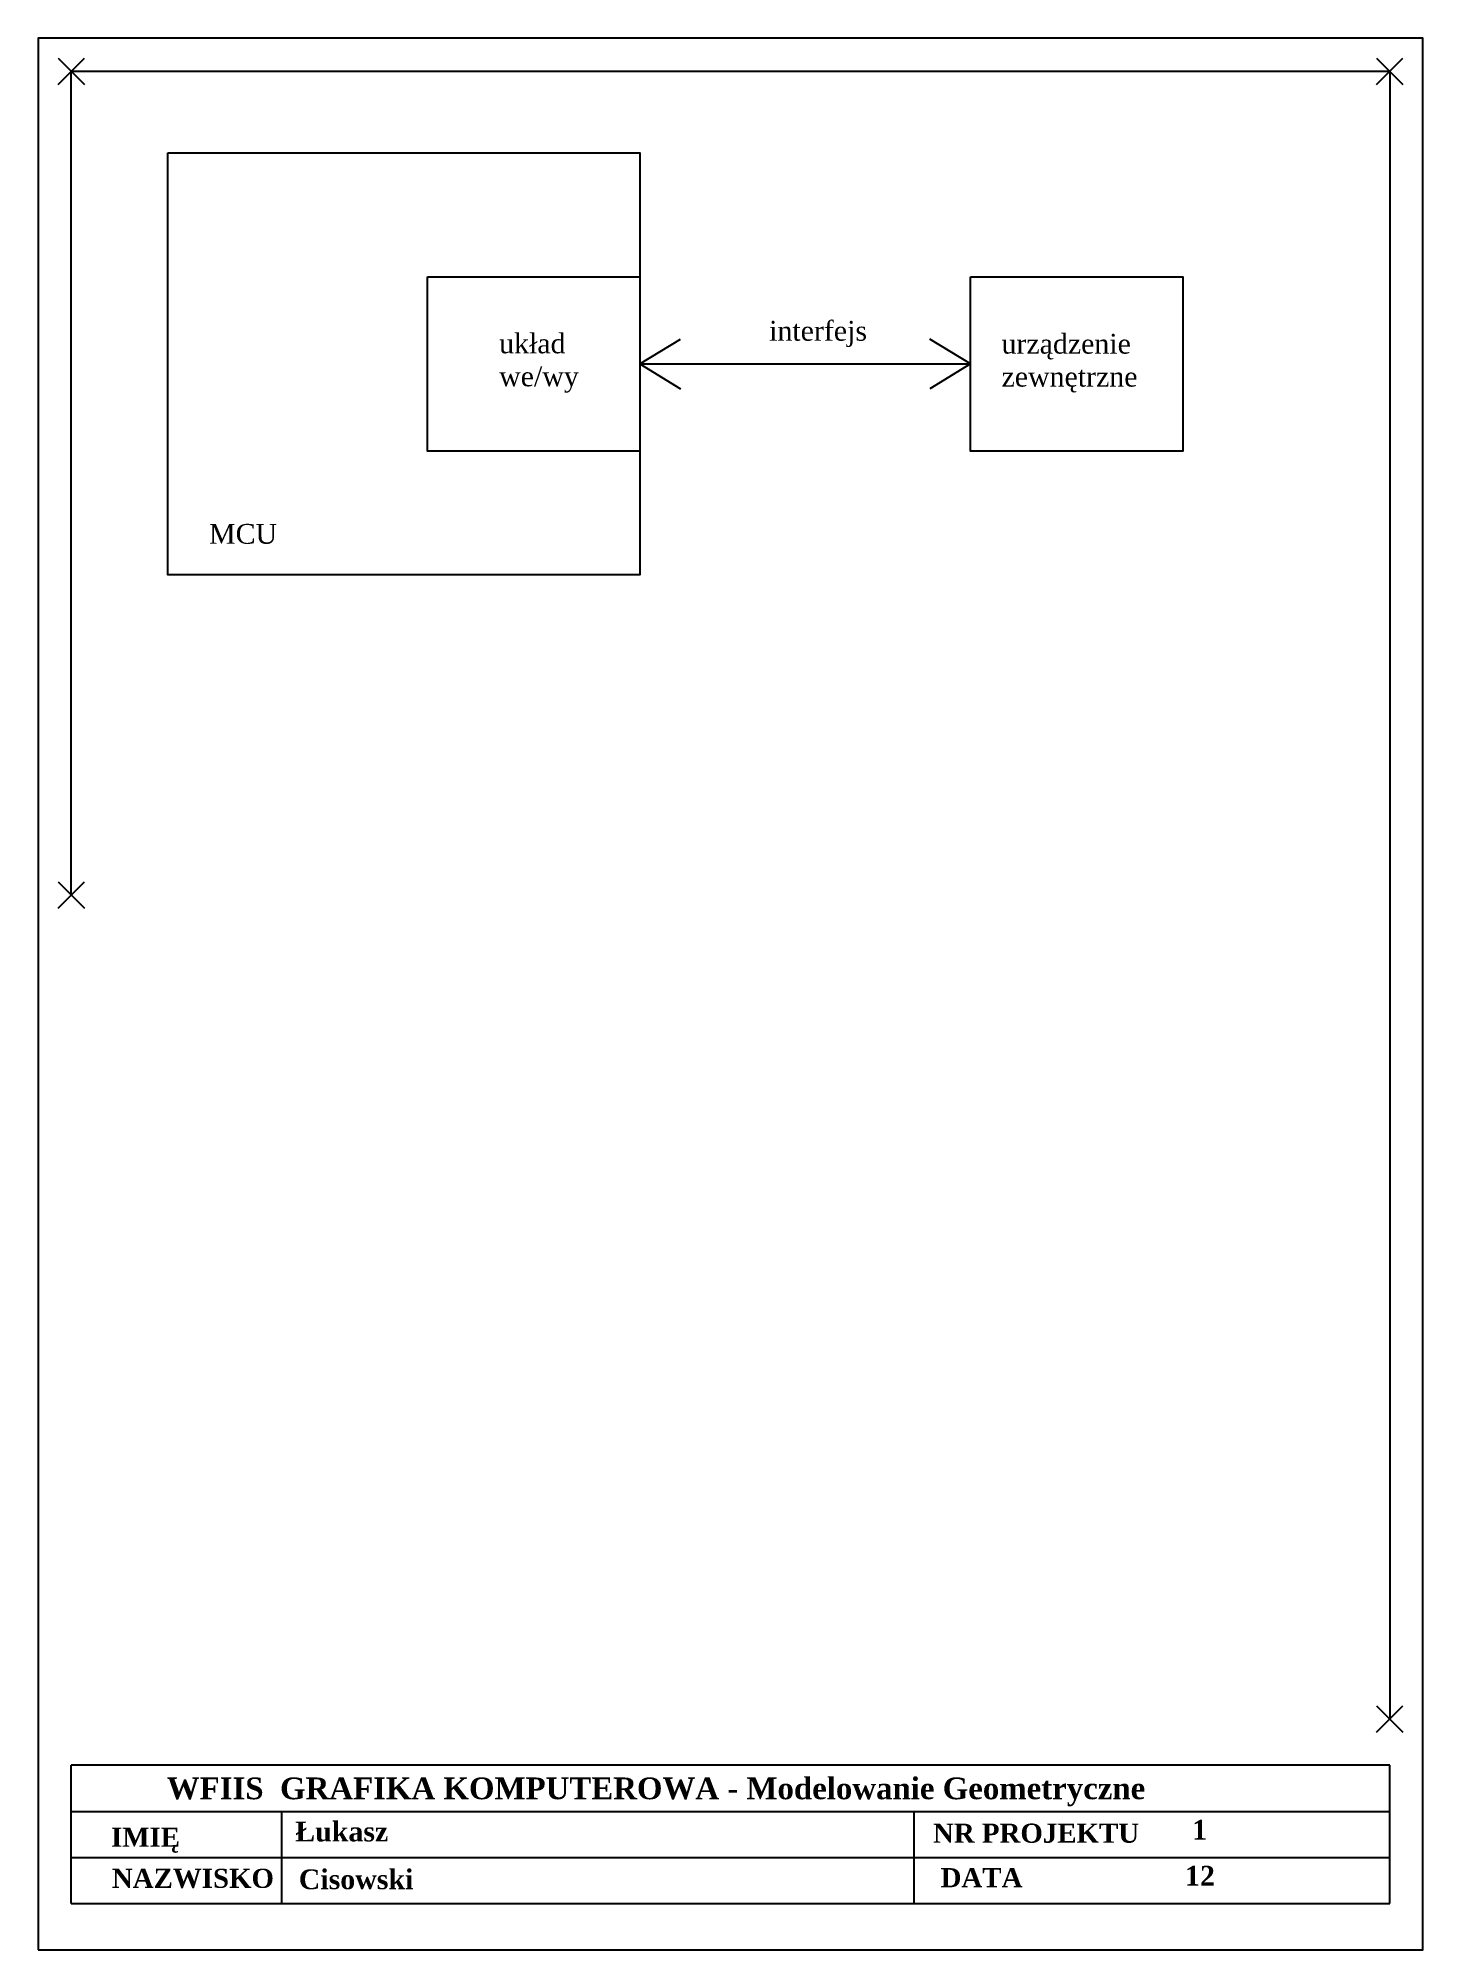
# Model space of a CAD drawing. Header units: millimetres. Extents: x 0 to 210, y 0 to 290.
import ezdxf

# ---------------------------------------------------------------- set-up
doc = ezdxf.new("R2010")
doc.units = ezdxf.units.MM
doc.header["$PDMODE"] = 3
doc.header["$PDSIZE"] = 2
doc.layers.add('RAMKA', color=7, linetype='Continuous')
doc.styles.get("Standard").update_dxf_attribs({"font": 'timesbd.ttf', "height": 3})
doc.styles.add('tnrb', font='timesbd.ttf')

msp = doc.modelspace()

# ---------------------------------------------------------------- linework, layer by layer
at = {"color": 6}
msp.add_lwpolyline([(5, 160), (5, 285), (205, 285), (205, 35)], dxfattribs=at)
for p in [(5, 285), (205, 285), (5, 160), (205, 35)]:
    msp.add_point(p)
at = {"layer": 'RAMKA', "linetype": 'Continuous'}
for p, q in [((91.26, 240.59), (97.43, 244.36)), ((141.39, 240.59), (135.21, 244.36)), ((91.26, 240.59), (141.39, 240.59)), ((91.26, 240.59), (97.43, 236.82)), ((141.39, 240.59), (135.21, 236.82))]:
    msp.add_line(p, q, dxfattribs=at)
at = {"layer": 'RAMKA'}
for p, q in [((5, 21), (5, 28)), ((205, 28), (5, 28)), ((205, 21), (205, 28)), ((5, 14), (5, 21)), ((5, 21), (205, 21)), ((36.88, 21), (36.88, 7)), ((132.81, 21), (132.81, 7)), ((205, 14), (205, 21)), ((5, 7), (5, 14)), ((5, 14), (205, 14)), ((205, 7), (205, 14)), ((5, 7), (205, 7))]:
    msp.add_line(p, q, dxfattribs=at)
at = {"layer": 'RAMKA', "color": 5}
msp.add_lwpolyline([(0, 0), (210, 0), (210, 290), (0, 290)], close=True, dxfattribs=at)
at = {"layer": 'RAMKA', "linetype": 'Continuous'}
for points in [[(19.64, 272.6), (91.26, 272.6), (91.26, 208.57), (19.64, 208.57)], [(59.03, 253.82), (91.26, 253.82), (91.26, 227.35), (59.03, 227.35)], [(141.39, 253.82), (173.62, 253.82), (173.62, 227.35), (141.39, 227.35)]]:
    msp.add_lwpolyline(points, close=True, dxfattribs=at)

# ---------------------------------------------------------------- texts
at = {"layer": 'RAMKA', "color": 7, "ltscale": 6, "style": 'tnrb'}
for s, height, p in [('WFIIS  GRAFIKA KOMPUTEROWA - Modelowanie Geometryczne ', 3.3, (19.5, 22.84)), ('IMIĘ', 2.9, (11.04, 15.63)), ('NR PROJEKTU', 2.9, (135.71, 16.24)), ('NAZWISKO', 2.9, (11.17, 9.39)), ('DATA', 2.9, (136.87, 9.49))]:
    msp.add_text(s, height=height, dxfattribs=at).set_placement(p)
at = {"layer": 'RAMKA'}
for s, p in [('Łukasz', (38.98, 16.44)), ('1', (175.02, 16.7)), ('Cisowski', (39.52, 9.19)), ('12', (173.94, 9.73))]:
    msp.add_text(s, height=3, dxfattribs=at).set_placement(p)
at = {"layer": 'RAMKA', "linetype": 'Continuous', "char_height": 3, "attachment_point": 1}
for s, width, insert in [('{\\fTimes New Roman|b0|i0|c238|p18;interfejs}', 29.8732, (110.86, 247.11)), ('{\\fTimes New Roman|b0|i0|c238|p18;układ\\Pwe/wy}', 18.5766, (69.91, 245.2)), ('{\\fTimes New Roman|b0|i0|c238|p18;urządzenie\\Pzewnętrzne}', 18.5766, (146.11, 245.15)), ('{\\fTimes New Roman|b0|i0|c238|p18;MCU}', 29.8732, (25.91, 216.31))]:
    msp.add_mtext_dynamic_manual_height_columns(s, width=width, gutter_width=15, heights=[0], dxfattribs=dict(at, insert=insert))

doc.saveas('drawing.dxf')
